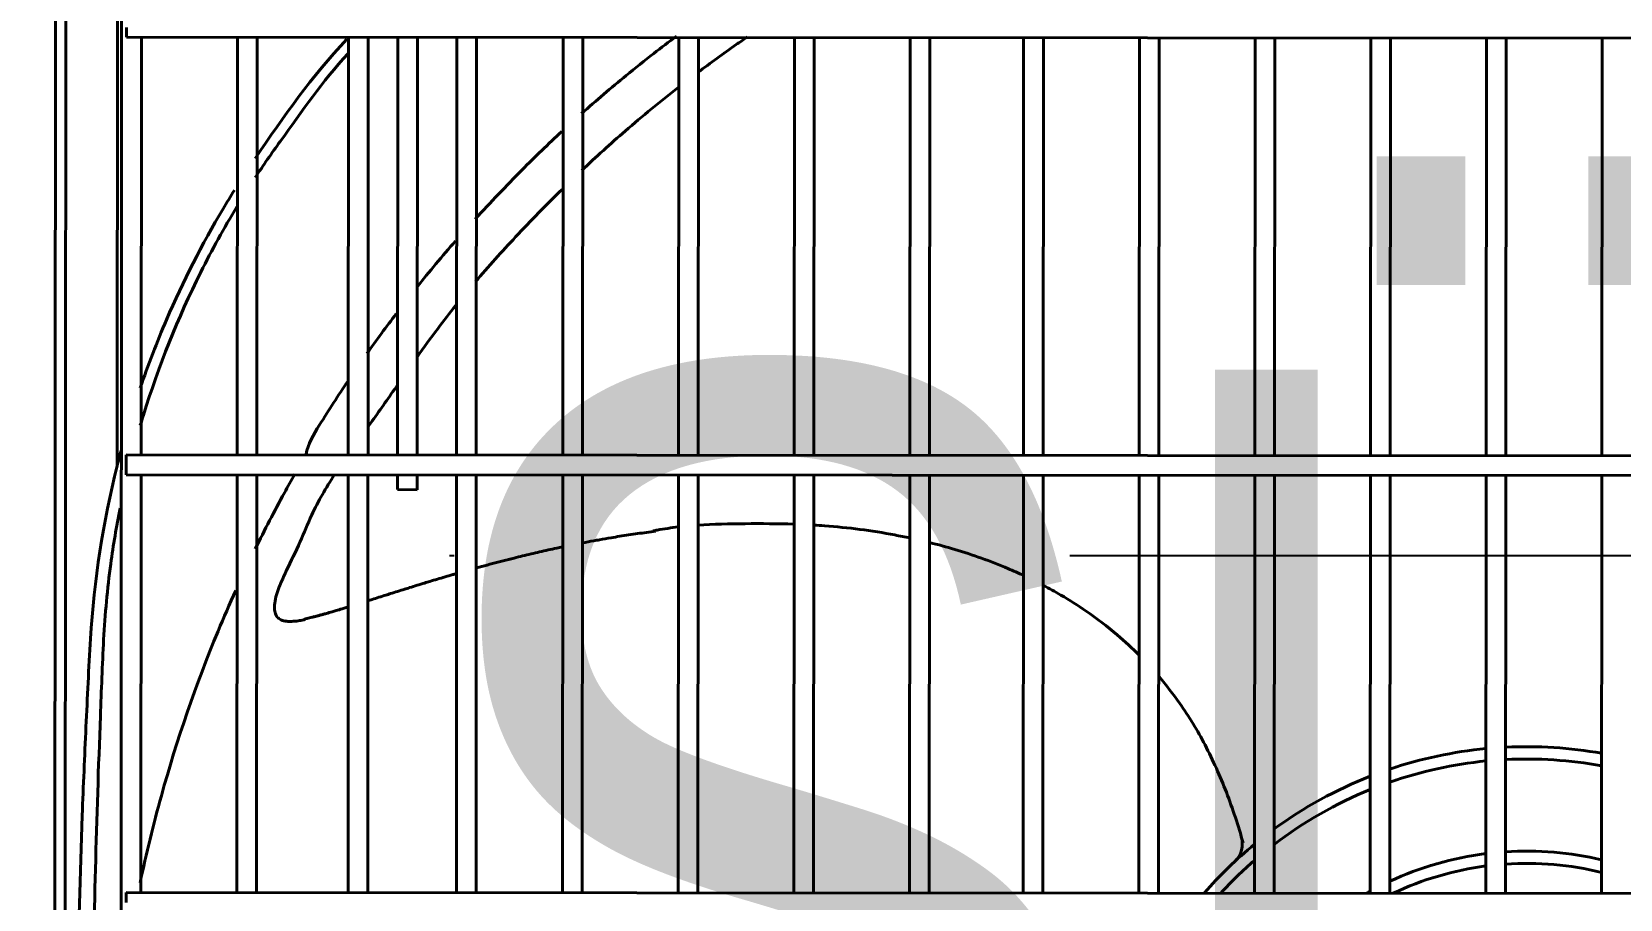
# Model space of a CAD drawing. Extents: x 58467 to 79089, y -33726 to -17391.
# Drawn here: x 78373.36 to 78405.62, y -20694.03 to -20676.43 of the extents above; entities that cross this region are included whole.
import ezdxf
from ezdxf.enums import TextEntityAlignment as Align

# ---------------------------------------------------------------- set-up
doc = ezdxf.new("R2010")
doc.units = 0
doc.header["$LTSCALE"] = 100
doc.linetypes.add('DASHDOT2', pattern=[0.5, 0.25, -0.125, 0, -0.125])
doc.layers.add('+ENTE-ST-DOSEME USTU KONDDRENAJ', color=110, linetype='DOSEMEUSTUKONDENSDRENAJ_LINE', lineweight=40)
doc.layers.add('BA_axis', color=5, linetype='DASHDOT2')
doc.layers.add('BA_text_material', color=12, linetype='Continuous')
doc.styles.add('text1', font='arial.ttf', dxfattribs={"height": 20})
doc.styles.add('text2', font='arial.ttf', dxfattribs={"width": 0.8})
doc.linetypes.add('DOSEMEUSTUKONDENSDRENAJ_LINE', pattern='A,300,-40,["CD",Standard,S=15,R=0,X=-35,Y=-7.5],0', length=340)

# ---------------------------------------------------------------- blocks, each defined once
blk = doc.blocks.new('*U176')
blk.add_line((0, 0), (0, -696))
at = {"linetype": 'Continuous', "style": 'text1'}
blk.add_attdef('1', text='', height=40, dxfattribs=at).set_placement((0, 38), align=Align.MIDDLE)
blk = doc.blocks.new('AXIS')
at = {"layer": 'BA_axis', "xscale": -1, "rotation": 270}
blk.add_blockref('*U176', (4176.09, -33135.267), dxfattribs=at)
blk = doc.blocks.new('4. KAT')
at = {"color": 3}
for p, q in [((54064.397, -33424.145, -3.339), (54064.427, -33375.089, -3.339)), ((54064.639, -33375.177, -3.339), (54064.609, -33423.993, -3.339)), ((54065.68, -33386.323, -3.339), (54065.686, -33375.612, -3.339)), ((54065.771, -33376.922, -3.339), (54065.744, -33422.314, -3.339)), ((54065.871, -33377.621, -3.339), (54065.871, -33377.422, -3.339)), ((54065.871, -33377.621, -3.339), (54184.234, -33377.694, -3.339)), ((54066.166, -33386.1, -3.339), (54066.171, -33377.622, -3.339)), ((54068.121, -33377.623, -3.339), (54068.115, -33386.102, -3.339)), ((54068.515, -33386.102, -3.339), (54068.521, -33377.623, -3.339)), ((54070.38, -33377.625, -3.339), (54070.375, -33386.103, -3.339)), ((54070.775, -33386.103, -3.339), (54070.78, -33377.625, -3.339)), ((54071.379, -33377.625, -3.339), (54071.374, -33386.103, -3.339)), ((54071.774, -33386.104, -3.339), (54071.779, -33377.625, -3.339)), ((54072.579, -33377.626, -3.339), (54072.574, -33386.105, -3.339)), ((54072.974, -33386.105, -3.339), (54072.979, -33377.626, -3.339)), ((54074.736, -33377.627, -3.339), (54074.731, -33386.106, -3.339)), ((54075.131, -33386.106, -3.339), (54075.136, -33377.628, -3.339)), ((54077.085, -33377.629, -3.339), (54077.08, -33386.107, -3.339)), ((54077.48, -33386.108, -3.339), (54077.485, -33377.629, -3.339)), ((54079.435, -33377.63, -3.339), (54079.43, -33386.109, -3.339)), ((54079.83, -33386.109, -3.339), (54079.835, -33377.631, -3.339)), ((54081.785, -33377.632, -3.339), (54081.78, -33386.11, -3.339)), ((54082.18, -33386.111, -3.339), (54082.185, -33377.632, -3.339)), ((54084.091, -33377.633, -3.339), (54084.086, -33386.112, -3.339)), ((54084.486, -33386.112, -3.339), (54084.491, -33377.633, -3.339)), ((54086.441, -33377.635, -3.339), (54086.436, -33386.113, -3.339)), ((54086.836, -33386.113, -3.339), (54086.841, -33377.635, -3.339)), ((54088.791, -33377.636, -3.339), (54088.785, -33386.115, -3.339)), ((54089.185, -33386.115, -3.339), (54089.191, -33377.636, -3.339)), ((54091.14, -33377.637, -3.339), (54091.135, -33386.116, -3.339)), ((54091.535, -33386.116, -3.339), (54091.54, -33377.638, -3.339)), ((54093.49, -33377.639, -3.339), (54093.485, -33386.117, -3.339)), ((54093.885, -33386.118, -3.339), (54093.89, -33377.639, -3.339)), ((54095.84, -33377.64, -3.339), (54095.834, -33386.119, -3.339)), ((54065.865, -33386.5, -3.339), (54065.866, -33386.3, -3.339)), ((54184.228, -33386.172, -3.339), (54065.866, -33386.1, -3.339)), ((54065.866, -33386.3, -3.339), (54065.866, -33386.1, -3.339)), ((54065.865, -33386.5, -3.339), (54184.228, -33386.572, -3.339)), ((54066.16, -33394.98, -3.339), (54066.166, -33386.5, -3.339)), ((54068.115, -33386.502, -3.339), (54068.11, -33394.981, -3.339)), ((54068.51, -33394.981, -3.339), (54068.515, -33386.502, -3.339)), ((54070.374, -33386.503, -3.339), (54070.369, -33394.982, -3.339)), ((54070.769, -33394.982, -3.339), (54070.774, -33386.503, -3.339)), ((54071.374, -33386.503, -3.339), (54071.374, -33386.803, -3.339)), ((54071.774, -33386.804, -3.339), (54071.774, -33386.504, -3.339)), ((54072.574, -33386.505, -3.339), (54072.569, -33394.983, -3.339)), ((54072.969, -33394.984, -3.339), (54072.974, -33386.505, -3.339)), ((54074.73, -33386.506, -3.339), (54074.725, -33394.985, -3.339)), ((54075.125, -33394.985, -3.339), (54075.13, -33386.506, -3.339)), ((54077.08, -33386.507, -3.339), (54077.075, -33394.986, -3.339)), ((54077.475, -33394.986, -3.339), (54077.48, -33386.508, -3.339)), ((54079.43, -33386.509, -3.339), (54079.425, -33394.987, -3.339)), ((54079.824, -33394.988, -3.339), (54079.83, -33386.509, -3.339)), ((54081.779, -33386.51, -3.339), (54081.774, -33394.989, -3.339)), ((54082.174, -33394.989, -3.339), (54082.179, -33386.511, -3.339)), ((54084.086, -33386.512, -3.339), (54084.081, -33394.99, -3.339)), ((54084.481, -33394.991, -3.339), (54084.486, -33386.512, -3.339)), ((54086.436, -33386.513, -3.339), (54086.43, -33394.992, -3.339)), ((54086.83, -33394.992, -3.339), (54086.836, -33386.513, -3.339)), ((54088.785, -33386.515, -3.339), (54088.78, -33394.993, -3.339)), ((54089.18, -33394.993, -3.339), (54089.185, -33386.515, -3.339)), ((54091.135, -33386.516, -3.339), (54091.13, -33394.995, -3.339)), ((54091.53, -33394.995, -3.339), (54091.535, -33386.516, -3.339)), ((54093.484, -33386.517, -3.339), (54093.479, -33394.996, -3.339)), ((54093.879, -33394.996, -3.339), (54093.884, -33386.518, -3.339)), ((54095.834, -33386.519, -3.339), (54095.829, -33394.997, -3.339)), ((54071.374, -33386.803, -3.339), (54071.774, -33386.804, -3.339)), ((54088.374, -33394.356, -3.339), (54088.394, -33394.338, -3.339)), ((54184.223, -33395.051, -3.339), (54065.86, -33394.979, -3.339)), ((54065.86, -33395.179, -3.339), (54065.86, -33394.979, -3.339))]:
    blk.add_line(p, q, dxfattribs=at)
at = {"color": 3, "extrusion": (0, 0, -1)}
for radius, start, end in [(8.699, 71.4011, 84.5622), (8.699, 87.203, 100.0977), (8.699, 53.9052, 68.5987), (8.699, 41.1747, 50.5713), (6.582, 86.283, 103.3774), (6.582, 65.0486, 82.7843), (6.582, 60.4193, 61.1449)]:
    blk.add_arc((-54094.305, -33400.719, 3.339), radius, start, end, dxfattribs=at)
at = {"color": 3}
for radius, start, end in [(8.449, 95.6005, 109.1697), (8.449, 79.6011, 92.881), (8.449, 112.0688, 127.3423), (8.449, 130.8388, 137.3275), (6.332, 97.4914, 115.3058), (6.332, 76.0714, 93.852)]:
    blk.add_arc((54094.305, -33400.719, -3.339), radius, start, end, dxfattribs=at)
at = {"color": 3, "extrusion": (6.04762e-06, 5.63815e-06, 1)}
blk.add_arc((54088.032, -33393.991, -3.198), 0.5, 313.0528, 16.4385, dxfattribs=at)
at = {"color": 3}
for points, degree in [([(54070.346, -33377.663, -3.339), (54069.628, -33378.419, -3.339), (54069.068, -33379.225, -3.339), (54068.484, -33380.08, -3.339)], 3), ([(54074.712, -33379.535, -3.339), (54074.437, -33379.789, -3.339), (54074.168, -33380.048, -3.339), (54073.903, -33380.312, -3.339)], 3), ([(54072.952, -33381.311, -3.339), (54073.264, -33380.973, -3.339), (54073.584, -33380.642, -3.339), (54073.903, -33380.312, -3.339)], 3), ([(54071.764, -33382.7, -3.339), (54072.02, -33382.379, -3.339), (54072.283, -33382.063, -3.339), (54072.553, -33381.755, -3.339)], 3), ([(54070.752, -33384.043, -3.339), (54070.947, -33383.769, -3.339), (54071.146, -33383.498, -3.339), (54071.35, -33383.231, -3.339)], 3), ([(54065.765, -33385.996, -3.339), (54065.735, -33386.106, -3.339), (54065.707, -33386.215, -3.339), (54065.68, -33386.323, -3.339)], 3), ([(54088.374, -33394.356, -3.339), (54088.369, -33394.361, -3.339), (54088.398, -33394.334, -3.339)], 2)]:
    blk.add_open_spline(points, degree=degree, dxfattribs=at)
for points, knots in [([(54077.04, -33377.6, -3.339), (54076.885, -33377.716, -3.339), (54076.731, -33377.833, -3.339), (54076.39, -33378.098, -3.339), (54076.204, -33378.247, -3.339), (54075.712, -33378.65, -3.339), (54075.409, -33378.908, -3.339), (54075.112, -33379.172, -3.339)], [0, 0, 0, 0, 0.233835, 0.233835, 0.520573, 0.520573, 1, 1, 1, 1]), ([(54078.477, -33377.617, -3.339), (54078.402, -33377.668, -3.339), (54078.065, -33377.901, -3.339), (54077.731, -33378.143, -3.339), (54077.473, -33378.337, -3.339)], [0, 0, 0, 0, 0.220681, 1, 1, 1, 1]), ([(54070.37, -33377.955, -3.339), (54069.843, -33378.52, -3.339), (54069.442, -33379.117, -3.339), (54068.817, -33379.976, -3.339), (54068.648, -33380.22, -3.339), (54068.485, -33380.468, -3.339)], [0, 0, 0, 0, 0.719648, 0.719648, 1, 1, 1, 1]), ([(54077.071, -33378.645, -3.339), (54076.709, -33378.927, -3.339), (54076.048, -33379.469, -3.339), (54075.406, -33380.05, -3.339), (54075.116, -33380.324, -3.339)], [0, 0, 0, 0, 0.541295, 1, 1, 1, 1]), ([(54068.06, -33380.728, -3.339), (54067.983, -33380.852, -3.339), (54067.907, -33380.976, -3.339), (54067.404, -33381.822, -3.339), (54067.017, -33382.579, -3.339), (54066.487, -33383.809, -3.339), (54066.308, -33384.271, -3.339), (54066.148, -33384.74, -3.339)], [0, 0, 0, 0, 0.098619, 0.098619, 0.666619, 0.666619, 1, 1, 1, 1]), ([(54074.715, -33380.71, -3.339), (54074.396, -33381.023, -3.339), (54073.8, -33381.633, -3.339), (54073.221, -33382.275, -3.339), (54072.955, -33382.587, -3.339)], [0, 0, 0, 0, 0.526998, 1, 1, 1, 1]), ([(54068.11, -33381.063, -3.339), (54067.849, -33381.494, -3.339), (54067.605, -33381.936, -3.339), (54066.913, -33383.318, -3.339), (54066.519, -33384.301, -3.339), (54066.192, -33385.363, -3.339), (54066.171, -33385.433, -3.339), (54066.15, -33385.504, -3.339)], [0, 0, 0, 0, 0.31261, 0.31261, 0.954356, 0.954356, 1, 1, 1, 1]), ([(54072.559, -33383.064, -3.339), (54072.434, -33383.219, -3.339), (54072.166, -33383.563, -3.339), (54071.909, -33383.918, -3.339), (54071.771, -33384.112, -3.339)], [0, 0, 0, 0, 0.45942, 1, 1, 1, 1]), ([(54069.521, -33386.085, -3.339), (54069.548, -33385.886, -3.339), (54069.852, -33385.383, -3.339), (54070.171, -33384.89, -3.339), (54070.37, -33384.596, -3.339)], [0, 0, 0, 0, 0.394402, 1, 1, 1, 1]), ([(54071.375, -33384.677, -3.339), (54071.206, -33384.921, -3.339), (54071.007, -33385.206, -3.339), (54070.803, -33385.488, -3.339), (54070.775, -33385.527, -3.339)], [0, 0, 0, 0, 0.861799, 1, 1, 1, 1]), ([(54064.836, -33400.601, -3.339), (54064.837, -33398.203, -3.339), (54064.882, -33395.807, -3.339), (54064.993, -33392.815, -3.339), (54065.019, -33392.217, -3.339), (54065.075, -33391.022, -3.339), (54065.101, -33390.424, -3.339), (54065.213, -33388.638, -3.339), (54065.393, -33387.469, -3.339), (54065.68, -33386.323, -3.339)], [0, 0, 0, 0, 0.5, 0.5, 0.625, 0.625, 0.75, 0.75, 1, 1, 1, 1]), ([(54068.486, -33388.004, -3.339), (54068.674, -33387.621, -3.339), (54068.938, -33387.114, -3.339), (54069.216, -33386.615, -3.339), (54069.287, -33386.489, -3.339)], [0, 0, 0, 0, 0.747188, 1, 1, 1, 1]), ([(54070.094, -33386.498, -3.339), (54069.923, -33386.764, -3.339), (54069.656, -33387.217, -3.339), (54069.401, -33387.873, -3.339), (54069.159, -33388.356, -3.339), (54068.968, -33388.768, -3.339), (54068.879, -33389.038, -3.339), (54068.87, -33389.241, -3.339), (54068.894, -33389.332, -3.339), (54068.93, -33389.39, -3.339), (54068.975, -33389.434, -3.339), (54069.015, -33389.452, -3.339), (54069.046, -33389.46, -3.339)], [0, 0, 0, 0, 0.285729, 0.472156, 0.665521, 0.767672, 0.867545, 0.908718, 0.944194, 0.959349, 0.972834, 1, 1, 1, 1]), ([(54065.739, -33387.176, -3.339), (54065.665, -33387.551, -3.339), (54065.602, -33387.928, -3.339), (54065.481, -33388.816, -3.339), (54065.433, -33389.329, -3.339), (54065.377, -33390.361, -3.339), (54065.36, -33390.879, -3.339), (54065.3, -33392.432, -3.339), (54065.266, -33393.468, -3.339), (54065.184, -33396.576, -3.339), (54065.156, -33398.648, -3.339), (54065.154, -33400.721, -3.339)], [0, 0, 0, 0, 0.085061, 0.085061, 0.199428, 0.199428, 0.313796, 0.313796, 0.54253, 0.54253, 1, 1, 1, 1]), ([(54075.126, -33387.885, -3.339), (54075.127, -33387.884, -3.339), (54075.204, -33387.87, -3.339), (54075.321, -33387.848, -3.339), (54075.515, -33387.813, -3.339), (54075.691, -33387.782, -3.339), (54075.888, -33387.75, -3.339), (54076.068, -33387.723, -3.339), (54076.25, -33387.696, -3.339), (54076.432, -33387.671, -3.339), (54076.553, -33387.655, -3.339), (54076.614, -33387.648, -3.339)], [0, 0, 0, 0, 0.000398, 0.160308, 0.240263, 0.400174, 0.520106, 0.640039, 0.759972, 0.879905, 1, 1, 1, 1]), ([(54076.562, -33387.641, -3.339), (54076.591, -33387.635, -3.339), (54076.761, -33387.603, -3.339), (54076.933, -33387.578, -3.339), (54077.075, -33387.561, -3.339)], [0, 0, 0, 0, 0.174109, 1, 1, 1, 1]), ([(54077.474, -33387.524, -3.339), (54077.793, -33387.503, -3.339), (54078.446, -33387.49, -3.339), (54079.098, -33387.493, -3.339), (54079.429, -33387.503, -3.339)], [0, 0, 0, 0, 0.49152, 1, 1, 1, 1]), ([(54079.829, -33387.522, -3.339), (54079.902, -33387.526, -3.339), (54080.452, -33387.563, -3.339), (54081.105, -33387.648, -3.339), (54081.679, -33387.763, -3.339), (54081.781, -33387.785, -3.339)], [0, 0, 0, 0, 0.111828, 0.842309, 1, 1, 1, 1]), ([(54072.972, -33388.393, -3.339), (54072.973, -33388.393, -3.339), (54073.011, -33388.383, -3.339), (54073.12, -33388.353, -3.339), (54073.265, -33388.314, -3.339), (54073.448, -33388.266, -3.339), (54073.595, -33388.228, -3.339), (54073.763, -33388.186, -3.339), (54073.915, -33388.149, -3.339), (54074.087, -33388.107, -3.339), (54074.261, -33388.067, -3.339), (54074.434, -33388.028, -3.339), (54074.589, -33387.994, -3.339), (54074.686, -33387.974, -3.339), (54074.725, -33387.965, -3.339)], [0, 0, 0, 0, 0.002684, 0.066908, 0.195355, 0.259579, 0.388026, 0.45225, 0.548585, 0.64492, 0.741256, 0.837591, 0.933927, 1, 1, 1, 1]), ([(54082.182, -33387.877, -3.339), (54082.352, -33387.919, -3.339), (54082.891, -33388.066, -3.339), (54083.528, -33388.293, -3.339), (54083.986, -33388.497, -3.339), (54084.091, -33388.546, -3.339)], [0, 0, 0, 0, 0.261577, 0.828831, 1, 1, 1, 1]), ([(54070.771, -33389.06, -3.339), (54070.8, -33389.051, -3.339), (54070.875, -33389.027, -3.339), (54070.997, -33388.988, -3.339), (54071.123, -33388.948, -3.339), (54071.247, -33388.909, -3.339), (54071.375, -33388.869, -3.339), (54071.505, -33388.828, -3.339), (54071.637, -33388.787, -3.339), (54071.771, -33388.745, -3.339), (54071.908, -33388.703, -3.339), (54072.045, -33388.662, -3.339), (54072.184, -33388.62, -3.339), (54072.34, -33388.574, -3.339), (54072.469, -33388.536, -3.339), (54072.547, -33388.513, -3.339), (54072.572, -33388.506, -3.339)], [0, 0, 0, 0, 0.053389, 0.135929, 0.218468, 0.273495, 0.356035, 0.438575, 0.493601, 0.576141, 0.658681, 0.713708, 0.796247, 0.878787, 0.961327, 1, 1, 1, 1]), ([(54066.147, -33394.781, -3.339), (54066.272, -33394.188, -3.339), (54066.695, -33392.454, -3.339), (54067.376, -33390.479, -3.339), (54067.963, -33389.123, -3.339), (54068.087, -33388.851, -3.339)], [0, 0, 0, 0, 0.290837, 0.856482, 1, 1, 1, 1]), ([(54084.492, -33388.745, -3.339), (54084.611, -33388.808, -3.339), (54084.906, -33388.972, -3.339), (54085.415, -33389.295, -3.339), (54085.951, -33389.704, -3.339), (54086.298, -33390.023, -3.339), (54086.444, -33390.169, -3.339)], [0, 0, 0, 0, 0.167806, 0.420315, 0.746772, 1, 1, 1, 1]), ([(54069.033, -33389.456, -3.339), (54069.048, -33389.461, -3.339), (54069.073, -33389.467, -3.339), (54069.104, -33389.472, -3.339), (54069.149, -33389.477, -3.339), (54069.185, -33389.477, -3.339), (54069.229, -33389.477, -3.339), (54069.281, -33389.474, -3.339), (54069.326, -33389.47, -3.339), (54069.386, -33389.462, -3.339), (54069.438, -33389.454, -3.339), (54069.501, -33389.443, -3.339), (54069.471, -33389.431, -3.339), (54069.547, -33389.415, -3.339), (54069.626, -33389.396, -3.339), (54069.707, -33389.376, -3.339), (54069.78, -33389.357, -3.339), (54069.854, -33389.337, -3.339), (54069.942, -33389.313, -3.339), (54070.033, -33389.287, -3.339), (54070.139, -33389.255, -3.339), (54070.234, -33389.227, -3.339), (54070.317, -33389.202, -3.339), (54070.359, -33389.189, -3.339), (54070.372, -33389.185, -3.339)], [0, 0, 0, 0, 0.062879, 0.105521, 0.148163, 0.190805, 0.233447, 0.276089, 0.318731, 0.361373, 0.404015, 0.446657, 0.489299, 0.531941, 0.595904, 0.638546, 0.681188, 0.72383, 0.766472, 0.830435, 0.873077, 0.93704, 0.979682, 1, 1, 1, 1]), ([(54086.84, -33390.598, -3.339), (54086.988, -33390.772, -3.339), (54087.33, -33391.212, -3.339), (54087.803, -33391.991, -3.339), (54088.226, -33392.946, -3.339), (54088.452, -33393.623, -3.339), (54088.548, -33393.973, -3.339)], [0, 0, 0, 0, 0.182173, 0.442327, 0.718068, 1, 1, 1, 1])]:
    blk.add_open_spline(points, degree=3, knots=knots, dxfattribs=at)

msp = doc.modelspace()

# ---------------------------------------------------------------- block references
at = {"layer": '+ENTE-ST-DOSEME USTU KONDDRENAJ', "color": 3, "linetype": 'Continuous'}
msp.add_blockref('4. KAT', (24309.411, 12701.082), dxfattribs=at)
at = {"layer": 'BA_axis'}
msp.add_blockref('AXIS', (74644.149, 12448.205), dxfattribs=at)

# ---------------------------------------------------------------- texts
at = {"layer": 'BA_text_material', "style": 'text2', "width": 0.8}
msp.add_text('SÜZGEÇ', height=20, dxfattribs=at).set_placement((78380.757, -20703.285))

doc.saveas('drawing.dxf')
